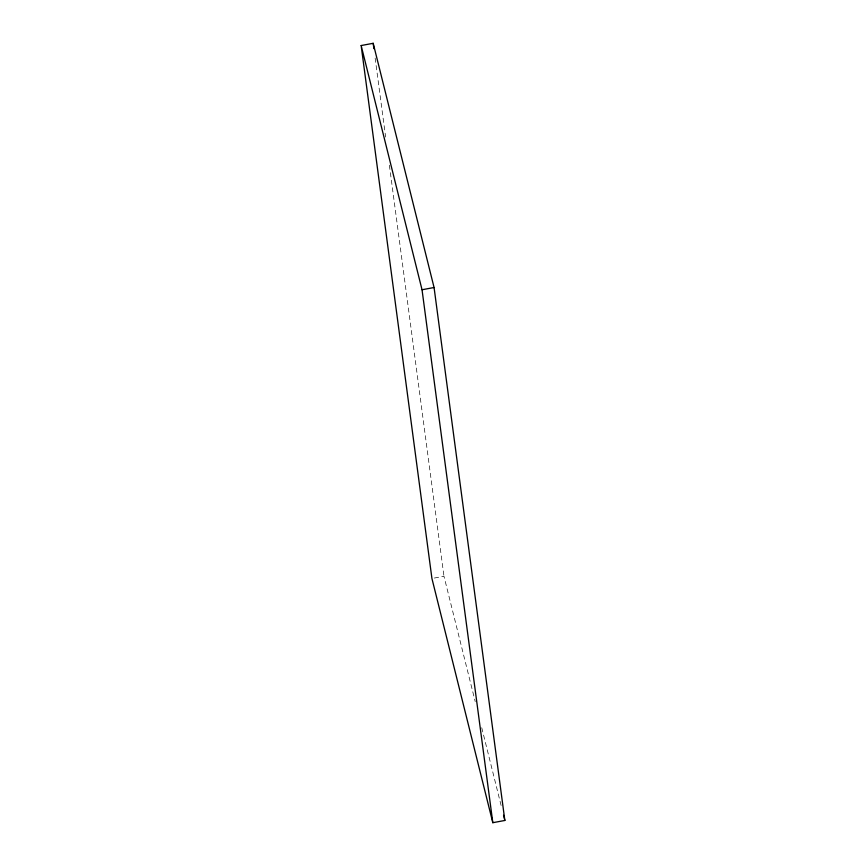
<?xml version="1.0" encoding="UTF-8"?>
<svg xmlns="http://www.w3.org/2000/svg" width="866" height="866" viewBox="0 0 866 866"><rect width="100%" height="100%" fill="white"/><g stroke="black" fill="none" stroke-linecap="round" stroke-linejoin="round"><path stroke-width="0.65" stroke-dasharray="4.33 3.25" d="M434.342 578.044L443.966 576.247L475.218 701.612M481.734 727.732L501.262 806.094M375.14 58.033L385.63 137.034M389.364 165.157L443.966 576.247"/><path stroke-width="1.3" d="M361.154 45.541L373.181 43.3L434.072 287.512L504.846 820.459L492.819 822.7L431.928 578.488L361.154 45.541L422.034 289.753L492.819 822.7M422.034 289.753L434.072 287.512M503.547 815.231L504.846 820.459M373.181 43.3L373.895 48.658"/></g></svg>
